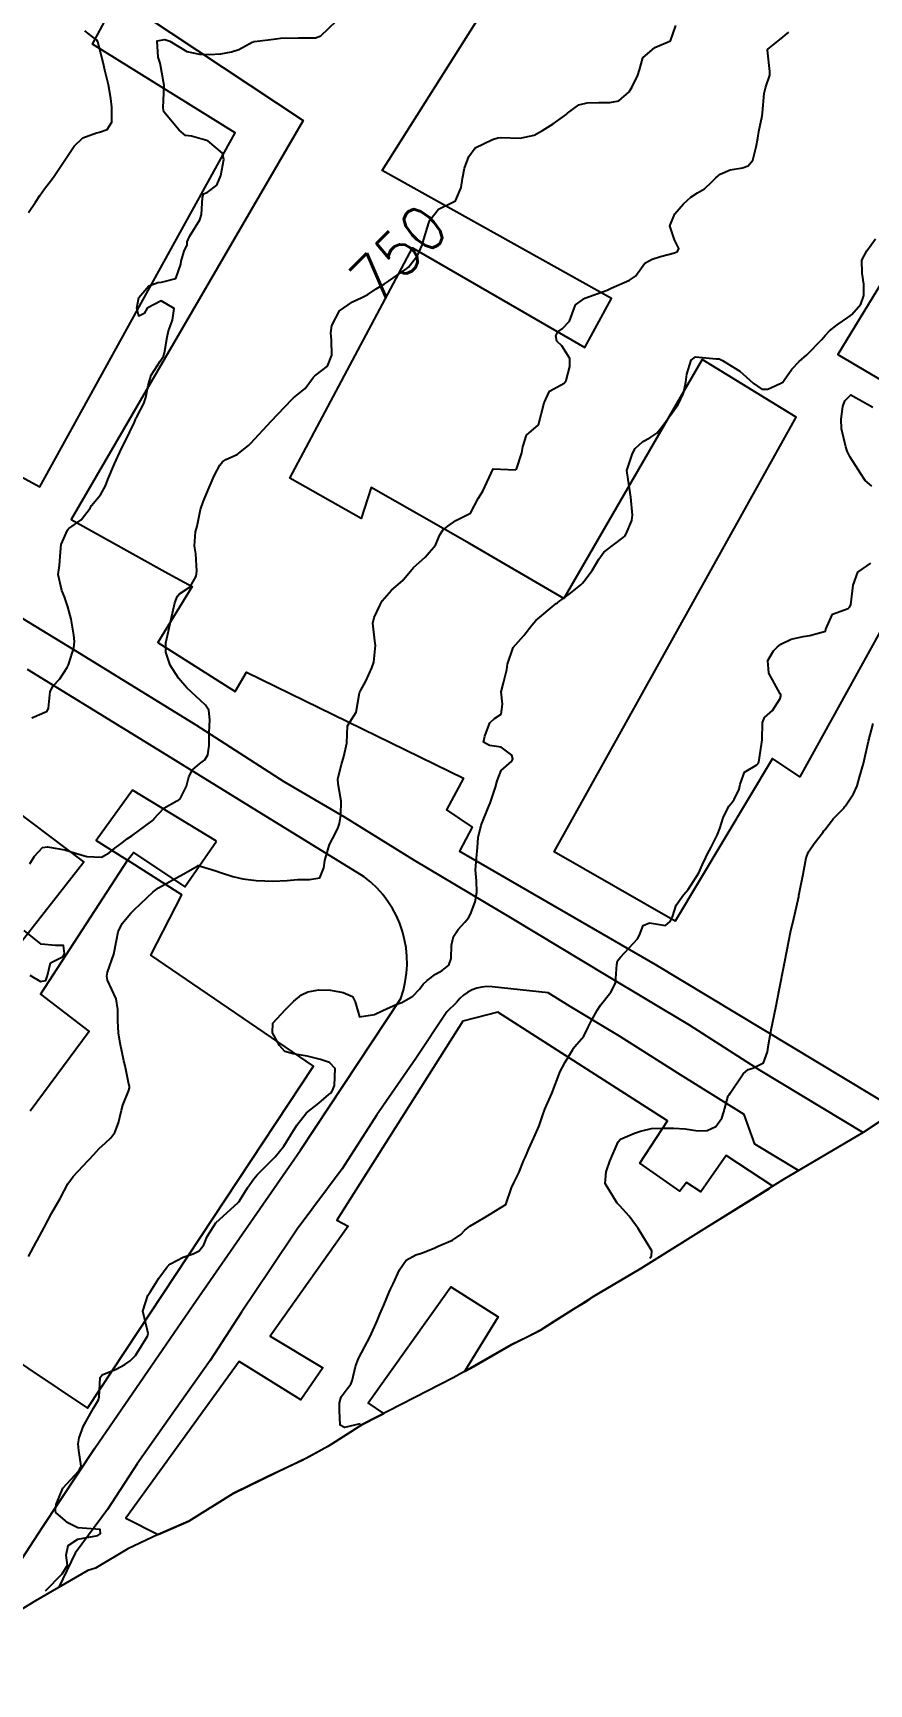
# Model space of a CAD drawing. Header units: metres. Extents: x 318500 to 325275, y 7408834 to 7428799.
# Drawn here: x 321309.1 to 321384.1, y 7415072.6 to 7415220.8 of the extents above; entities that cross this region are included whole.
import ezdxf
from ezdxf.enums import TextEntityAlignment as Align

# ---------------------------------------------------------------- set-up
doc = ezdxf.new("R2010")
doc.units = ezdxf.units.M
doc.header["$MEASUREMENT"] = 0
for name, color, linetype in [('Area', 45, 'Continuous'), ('Cotas', 45, 'Continuous'), ('Curvas de Nivel 1m', 11, 'Continuous'), ('Curvas de Nivel 5m', 15, 'Continuous'), ('Edificações', 30, 'Continuous'), ('Vias Primárias', 230, 'Continuous')]:
    doc.layers.add(name, color=color, linetype=linetype)
doc.styles.add('Style-STANDARD', font='STANDARD.shx')

msp = doc.modelspace()

# ---------------------------------------------------------------- linework, layer by layer
at = {"layer": 'Area'}
msp.add_lwpolyline([(321385.18, 7415123.18), (321383.6, 7415122.15), (321376.39, 7415117.88), (321363.64, 7415109.95), (321359.34, 7415107.38), (321358.67, 7415106.9), (321357.6, 7415106.28), (321355.84, 7415105.18), (321354.63, 7415104.39), (321353.45, 7415103.77), (321352.07, 7415103.11), (321347.82, 7415100.68), (321346.8, 7415100.13), (321338.68, 7415095.96), (321335.54, 7415093.95), (321333.26, 7415092.7), (321330.28, 7415091.32), (321327.05, 7415089.73), (321323.07, 7415087.26), (321320.32, 7415086.05), (321317.61, 7415084.76), (321314.69, 7415083.04), (321314.02, 7415082.83), (321309.32, 7415080.1), (321306.76, 7415078.54)], dxfattribs=at)
at = {"layer": 'Curvas de Nivel 1m', "flags": 128}
for points, elevation in [([(321308.7, 7415204.72), (321309.32, 7415205.65), (321309.72, 7415206.26), (321310.13, 7415206.85), (321310.74, 7415207.65), (321311, 7415207.99), (321311.18, 7415208.24), (321311.96, 7415209.43), (321312.48, 7415210.22), (321312.6, 7415210.4), (321312.78, 7415210.66), (321313.58, 7415211.42), (321314.8, 7415211.87), (321315.06, 7415211.93), (321315.74, 7415212.18), (321316.17, 7415212.82), (321316.16, 7415214.18), (321316.07, 7415214.94), (321315.87, 7415216.18), (321315.55, 7415217.5), (321315.38, 7415218.19), (321314.91, 7415220.04), (321314.81, 7415220.19), (321313.75, 7415221.04)], 748), ([(321308.7, 7415111), (321309.35, 7415112.24), (321309.47, 7415112.46), (321310.11, 7415113.61), (321310.43, 7415114.23), (321310.79, 7415114.93), (321311.52, 7415116.22), (321312.22, 7415117.53), (321312.7, 7415118.2), (321313.56, 7415119.12), (321314.56, 7415120.18), (321315.04, 7415120.71), (321315.59, 7415121.22), (321316.08, 7415121.67), (321316.43, 7415122.15), (321316.77, 7415123), (321317.04, 7415124.15), (321317.17, 7415124.61), (321317.65, 7415125.84), (321317.74, 7415126.14), (321317.74, 7415126.23), (321317.66, 7415126.64), (321317.35, 7415128.14), (321317.25, 7415128.58), (321316.91, 7415130.15), (321316.77, 7415131.1), (321316.7, 7415132.15), (321316.72, 7415133.17), (321316.57, 7415134.15), (321315.78, 7415135.82), (321315.72, 7415136.16), (321315.79, 7415136.52), (321316.34, 7415138.15), (321316.59, 7415139.39), (321316.74, 7415140.15), (321317.09, 7415140.91), (321317.87, 7415141.84), (321318.02, 7415141.99), (321318.16, 7415142.14), (321319.89, 7415143.75), (321320.35, 7415144.1), (321321.91, 7415144.98), (321322.64, 7415145.35), (321323.82, 7415146.06), (321323.88, 7415146.1), (321323.92, 7415146.1), (321324.13, 7415146.06), (321325.5, 7415145.62), (321325.91, 7415145.49), (321327.02, 7415145.12), (321327.91, 7415144.9), (321329.13, 7415144.77), (321329.91, 7415144.72), (321330.63, 7415144.69), (321331.91, 7415144.76), (321332.83, 7415144.86), (321333.91, 7415144.86), (321334.83, 7415144.99), (321335.18, 7415145.91), (321335.27, 7415146.57), (321335.68, 7415147.9), (321335.76, 7415148.1), (321335.96, 7415148.5), (321336.44, 7415149.43), (321336.61, 7415149.89), (321336.73, 7415150.63), (321336.75, 7415151.89), (321336.47, 7415153.45), (321336.46, 7415153.89), (321336.77, 7415155.16), (321336.98, 7415155.89), (321337.27, 7415157.08), (321337.28, 7415157.88), (321337.32, 7415158.65), (321338.11, 7415159.87), (321338.4, 7415161.6), (321338.51, 7415161.86), (321338.95, 7415162.66), (321339.51, 7415163.85), (321339.67, 7415164.35), (321339.82, 7415165.85), (321339.76, 7415166.28), (321339.58, 7415167.86), (321339.72, 7415168.36), (321340.24, 7415169.51), (321340.42, 7415169.85), (321341.27, 7415170.82), (321342.27, 7415171.7), (321342.33, 7415171.76), (321342.38, 7415171.82), (321343.23, 7415172.87), (321344.3, 7415173.79), (321345.22, 7415174.87), (321345.61, 7415175.78), (321345.88, 7415176.22), (321346.33, 7415176.57), (321347.04, 7415177.06), (321348.35, 7415177.74), (321349.05, 7415179.05), (321349.46, 7415179.72), (321350.4, 7415181.71), (321352.4, 7415181.61), (321352.48, 7415181.69), (321352.97, 7415183.14), (321353.06, 7415183.68), (321353.38, 7415184.74), (321354.46, 7415185.66), (321354.96, 7415187.65), (321355.45, 7415188.69), (321356.5, 7415189.26), (321356.75, 7415189.39), (321356.93, 7415189.63), (321357.26, 7415190.89), (321357.28, 7415191.62), (321356.55, 7415192.75), (321356.1, 7415193.18), (321356.01, 7415193.64), (321356.19, 7415194.01), (321356.57, 7415194.27), (321357.23, 7415194.98), (321357.47, 7415195.62), (321357.79, 7415196.43), (321358.61, 7415197.02), (321359.03, 7415197.19), (321360.21, 7415197.59), (321360.62, 7415197.76), (321360.99, 7415197.94), (321362.63, 7415198.66), (321363.18, 7415199), (321363.55, 7415199.54), (321364.01, 7415200.18), (321364.65, 7415200.53), (321365.4, 7415200.78), (321366.66, 7415201.11), (321366.93, 7415201.23), (321367.06, 7415201.49), (321366.68, 7415202.27), (321366.26, 7415203.51), (321366.71, 7415204.61), (321367.47, 7415205.49), (321368.12, 7415206.09), (321368.74, 7415206.49), (321369.36, 7415206.84), (321370.01, 7415207.46), (321370.37, 7415207.84), (321370.76, 7415208.16), (321371.66, 7415208.54), (321372.77, 7415208.73), (321373.28, 7415208.9), (321373.7, 7415209.41), (321373.99, 7415210.6), (321374.13, 7415211.4), (321374.22, 7415211.98), (321374.52, 7415213.39), (321374.56, 7415213.67), (321374.72, 7415215.39), (321374.87, 7415215.99), (321375.21, 7415217.05), (321375.23, 7415217.39), (321375, 7415219.3), (321375.03, 7415219.39), (321376.09, 7415220.21), (321376.93, 7415220.91)], 751), ([(321309, 7415159.36), (321310.1, 7415159.83), (321310.37, 7415159.97), (321310.49, 7415160.24), (321310.62, 7415161.74), (321310.9, 7415162.23), (321311.51, 7415162.86), (321312.15, 7415163.88), (321312.27, 7415164.11), (321312.32, 7415164.22), (321312.75, 7415165.64), (321312.82, 7415166.21), (321312.76, 7415166.77), (321312.53, 7415168.22), (321312.23, 7415169.33), (321311.91, 7415170.22), (321311.67, 7415170.8), (321311.34, 7415172.23), (321311.48, 7415173.03), (321311.56, 7415174.23), (321311.62, 7415174.91), (321312.18, 7415176.22), (321312.24, 7415176.3), (321312.32, 7415176.36), (321313.41, 7415177.13), (321314.21, 7415178.19), (321314.35, 7415178.41), (321315.15, 7415179.39), (321315.59, 7415180.18), (321315.8, 7415180.75), (321316.4, 7415182.17), (321317.05, 7415183.54), (321317.35, 7415184.16), (321318.2, 7415185.9), (321318.29, 7415186.14), (321318.33, 7415186.26), (321318.45, 7415186.44), (321319.03, 7415187.57), (321319.23, 7415188.13), (321319.43, 7415189.2), (321319.71, 7415190.12), (321320.52, 7415191.39), (321320.81, 7415191.82), (321320.9, 7415192.11), (321321.12, 7415193.54), (321321.26, 7415194.1), (321321.62, 7415195.05), (321321.76, 7415196.1), (321320.6, 7415196.8), (321319.35, 7415196.13), (321319.06, 7415195.66), (321318.58, 7415195.43), (321318.41, 7415196.14), (321318.6, 7415197.08), (321319.48, 7415198.13), (321320.29, 7415198.44), (321320.62, 7415198.46), (321321.92, 7415198.8), (321322.37, 7415200.09), (321322.4, 7415200.34), (321322.66, 7415201.25), (321322.93, 7415201.82), (321322.94, 7415202.09), (321323.15, 7415202.56), (321324.08, 7415204.07), (321324.23, 7415204.53), (321324.31, 7415206.07), (321324.4, 7415206.39), (321324.73, 7415206.52), (321325.6, 7415207.18), (321325.95, 7415208.04), (321326.22, 7415209.49), (321326.1, 7415210.04), (321324.79, 7415211.15), (321323.31, 7415211.57), (321322.79, 7415211.64), (321322.2, 7415212.1), (321320.82, 7415213.76), (321320.78, 7415214.11), (321320.85, 7415216.11), (321320.51, 7415218.12), (321320.33, 7415218.67), (321320.25, 7415220.12), (321320.91, 7415220.25), (321321.36, 7415220.11), (321322.9, 7415219.16), (321324.04, 7415218.93), (321324.89, 7415218.91), (321325.96, 7415218.97), (321326.9, 7415219.15), (321327.58, 7415219.35), (321328.75, 7415220.01), (321328.87, 7415220.05), (321328.91, 7415220.06), (321328.97, 7415220.07), (321330.91, 7415220.32), (321331.3, 7415220.36), (321332.91, 7415220.39), (321334.46, 7415220.39), (321334.92, 7415220.59), (321336.33, 7415221.91)], 749), ([(321310.22, 7415081), (321311.72, 7415082.53), (321312.19, 7415083.31), (321312.07, 7415084.21), (321312.25, 7415085.06), (321313.11, 7415085.65), (321314.92, 7415085.96), (321315.12, 7415086.11), (321315.15, 7415086.16), (321315.13, 7415086.52), (321314.74, 7415086.55), (321313.13, 7415086.66), (321312.23, 7415087.1), (321311.15, 7415088.02), (321311.1, 7415088.22), (321311.1, 7415088.27), (321311.16, 7415088.74), (321311.76, 7415090.21), (321313.2, 7415091.77), (321313.41, 7415092.19), (321313.22, 7415093.59), (321313.16, 7415094.19), (321313.24, 7415094.75), (321313.63, 7415095.8), (321313.83, 7415096.18), (321314.51, 7415097.41), (321314.96, 7415098.16), (321315.02, 7415098.43), (321315.11, 7415100.16), (321315.31, 7415100.4), (321316.57, 7415100.9), (321317.33, 7415101.33), (321317.81, 7415101.66), (321318.3, 7415102.13), (321319.36, 7415103.86), (321319.42, 7415104.11), (321319.36, 7415104.37), (321318.95, 7415106.12), (321319.41, 7415107.51), (321319.65, 7415107.87), (321319.79, 7415108.1), (321320.4, 7415109.06), (321321.14, 7415110.08), (321321.29, 7415110.24), (321321.44, 7415110.34), (321322.57, 7415110.95), (321323.46, 7415111.25), (321324.01, 7415111.51), (321324.41, 7415112.05), (321324.71, 7415112.81), (321325.5, 7415114.03), (321327.52, 7415115.85), (321327.59, 7415115.93), (321327.62, 7415116), (321328.34, 7415117.19), (321328.91, 7415117.99), (321329.2, 7415118.34), (321329.56, 7415118.71), (321330.2, 7415119.34), (321330.82, 7415119.96), (321331.59, 7415120.92), (321332.22, 7415121.94), (321332.76, 7415122.79), (321333.63, 7415123.92), (321334.76, 7415124.79), (321335.65, 7415125.55), (321335.84, 7415125.71), (321335.98, 7415125.9), (321336.15, 7415126.37), (321336.21, 7415127.89), (321335.69, 7415128.43), (321334.9, 7415128.7), (321333.7, 7415129), (321332.44, 7415129.19), (321331.7, 7415129.41), (321331.21, 7415129.96), (321330.6, 7415131.09), (321330.61, 7415131.97), (321331.75, 7415133.19), (321332.51, 7415133.94), (321333.2, 7415134.5), (321333.77, 7415134.78), (321334.74, 7415134.94), (321335.78, 7415134.92), (321336.93, 7415134.72), (321337.77, 7415134.36), (321338.01, 7415133.87), (321338.41, 7415132.53), (321339.75, 7415132.72), (321340.5, 7415133.08), (321341.76, 7415133.65), (321342.18, 7415133.81), (321343.18, 7415134.38), (321343.78, 7415135.01), (321344.12, 7415135.45), (321344.46, 7415135.78), (321345.23, 7415136.34), (321345.8, 7415136.67), (321346.4, 7415137.16), (321346.61, 7415137.75), (321346.64, 7415138.95), (321346.82, 7415139.75), (321347.24, 7415140.35), (321347.86, 7415141.01), (321348.18, 7415141.42), (321348.35, 7415141.73), (321348.77, 7415142.84), (321348.93, 7415143.72), (321348.91, 7415144.72), (321348.82, 7415145.73), (321348.89, 7415146.77), (321348.99, 7415147.72), (321349.06, 7415148.63), (321349.31, 7415149.72), (321350, 7415151.42), (321350.11, 7415151.71), (321350.59, 7415153.13), (321350.76, 7415153.7), (321351.11, 7415154.63), (321352.06, 7415155.48), (321352.14, 7415155.59), (321352.15, 7415155.68), (321352.06, 7415156.01), (321351.12, 7415156.74), (321350.07, 7415156.87), (321349.53, 7415157.17), (321349.63, 7415157.72), (321349.75, 7415158.05), (321350.1, 7415158.9), (321350.5, 7415159.31), (321351.11, 7415159.7), (321351.23, 7415160.59), (321351.11, 7415161.7), (321351.33, 7415162.51), (321351.61, 7415163.7), (321351.67, 7415164.19), (321352.19, 7415165.69), (321353.14, 7415166.75), (321353.85, 7415167.67), (321354.22, 7415168.11), (321356.06, 7415169.63), (321356.18, 7415169.69), (321356.24, 7415169.73), (321357.33, 7415170.54), (321358.27, 7415171.31), (321358.41, 7415171.46), (321358.52, 7415171.61), (321359.29, 7415172.59), (321359.86, 7415173.59), (321360.31, 7415174.23), (321362.07, 7415175.55), (321362.21, 7415175.67), (321362.33, 7415175.89), (321362.83, 7415177.06), (321362.9, 7415177.54), (321362.76, 7415179.16), (321362.7, 7415179.55), (321362.4, 7415181.55), (321362.89, 7415183.08), (321363.15, 7415183.54), (321363.81, 7415184.16), (321364.44, 7415184.48), (321365.07, 7415184.9), (321365.57, 7415185.51), (321366.47, 7415186.74), (321366.99, 7415187.49), (321367.47, 7415188.51), (321367.69, 7415189.48), (321367.78, 7415190.22), (321368.15, 7415191.48), (321368.54, 7415191.78), (321370.41, 7415191.59), (321370.54, 7415191.58), (321370.68, 7415191.59), (321370.97, 7415191.44), (321372.53, 7415190.47), (321373.74, 7415189.4), (321374.5, 7415188.85), (321375.04, 7415188.85), (321376.16, 7415189.37), (321376.38, 7415189.5), (321376.51, 7415189.67), (321377.21, 7415190.67), (321377.86, 7415191.35), (321378.55, 7415191.93), (321379.88, 7415193.32), (321380.19, 7415193.69), (321380.57, 7415194.09), (321381.25, 7415194.63), (321382.21, 7415195.29), (321382.44, 7415195.45), (321382.59, 7415195.56), (321383.39, 7415196.49), (321383.65, 7415197.27), (321383.65, 7415198.3), (321383.5, 7415199.28), (321383.49, 7415200.44), (321383.92, 7415201.27), (321384.69, 7415202.36)], 752), ([(321384.39, 7415180.17), (321383.79, 7415180.66), (321383.4, 7415181.27), (321382.42, 7415182.75), (321382.16, 7415183.29), (321382.04, 7415183.69), (321381.66, 7415185.3), (321381.61, 7415186.16), (321381.78, 7415187.3), (321381.96, 7415187.83), (321382.5, 7415188.34), (321384.48, 7415187.26)], 753), ([(321338.45, 7415095.99), (321337.04, 7415095.65), (321336.66, 7415095.88), (321336.6, 7415097.21), (321336.6, 7415097.88), (321336.76, 7415098.41), (321337.3, 7415099.12), (321337.62, 7415099.55), (321337.74, 7415099.86), (321338.05, 7415101.14), (321338.32, 7415101.86), (321339.36, 7415103.84), (321339.97, 7415105.25), (321340.22, 7415105.83), (321340.58, 7415106.65), (321341.07, 7415107.82), (321341.18, 7415108.07), (321341.43, 7415108.57), (321341.99, 7415109.81), (321342.59, 7415110.67), (321343.46, 7415111.16), (321343.95, 7415111.3), (321345.1, 7415111.77), (321345.35, 7415111.89), (321345.47, 7415111.94), (321346.75, 7415112.48), (321347.49, 7415112.99), (321347.86, 7415113.37), (321348.3, 7415113.73), (321349.51, 7415114.44), (321351.52, 7415115.68), (321352.03, 7415117.19), (321352.27, 7415117.67), (321352.7, 7415118.53), (321353.15, 7415119.66), (321353.28, 7415119.97), (321353.59, 7415120.67), (321354.05, 7415121.65), (321354.52, 7415122.74), (321354.83, 7415123.64), (321355.04, 7415124.23), (321355.66, 7415125.63), (321356.41, 7415127.62), (321356.84, 7415128.46), (321357.55, 7415129.6), (321357.61, 7415129.7), (321357.71, 7415129.86), (321358.54, 7415130.78), (321358.91, 7415131.59), (321359.18, 7415132.15), (321359.76, 7415133.16), (321360.01, 7415133.58), (321360.95, 7415134.74), (321361.36, 7415135.56), (321361.49, 7415137.23), (321361.56, 7415137.55), (321361.82, 7415137.87), (321363.36, 7415139.53), (321363.53, 7415139.84), (321363.86, 7415140.72), (321364.43, 7415140.95), (321365.86, 7415140.72), (321366.29, 7415141.07), (321366.49, 7415141.49), (321366.83, 7415142.54), (321367.46, 7415143.48), (321367.9, 7415143.96), (321368.86, 7415145.46), (321369.19, 7415146.19), (321369.79, 7415147.44), (321369.85, 7415147.55), (321369.95, 7415147.75), (321370.52, 7415148.89), (321370.73, 7415149.43), (321371.02, 7415150.39), (321371.54, 7415151.42), (321371.75, 7415151.68), (321372.01, 7415152.04), (321372.47, 7415152.97), (321372.57, 7415153.41), (321372.95, 7415154.5), (321374.06, 7415155.15), (321374.18, 7415155.27), (321374.22, 7415155.39), (321374.48, 7415156.98), (321374.53, 7415157.39), (321374.55, 7415158.94), (321374.75, 7415159.38), (321375.47, 7415160.03), (321376.14, 7415161.09), (321376.2, 7415161.31), (321376.21, 7415161.37), (321376.2, 7415161.43), (321376.14, 7415161.53), (321375.12, 7415163.38), (321375.05, 7415164.51), (321375.56, 7415165.38), (321375.87, 7415165.7), (321376.2, 7415165.96), (321377.15, 7415166.41), (321378.21, 7415166.66), (321378.8, 7415166.74), (321380.22, 7415167.15), (321380.25, 7415167.28), (321380.26, 7415167.31), (321380.86, 7415168.67), (321382.24, 7415169.19), (321382.36, 7415169.29), (321382.48, 7415169.52), (321382.7, 7415171.28), (321383.12, 7415172.45), (321384.3, 7415173.26)], 753), ([(321364.46, 7415110.85), (321364.61, 7415111.08), (321364.62, 7415111.51), (321363.5, 7415113.38), (321363.41, 7415113.52), (321362.6, 7415114.62), (321361.75, 7415115.55), (321361.52, 7415115.79), (321360.44, 7415117.57), (321360.52, 7415118.62), (321360.86, 7415119.56), (321361.6, 7415121.3), (321361.83, 7415121.55), (321363.07, 7415122.07), (321363.61, 7415122.26), (321364.61, 7415122.51), (321365.62, 7415122.54), (321366.57, 7415122.53), (321367.62, 7415122.48), (321368.77, 7415122.29), (321369.61, 7415122.31), (321370.37, 7415122.69), (321370.92, 7415123.43), (321371.08, 7415123.99), (321371.49, 7415125.42), (321371.56, 7415125.53), (321371.66, 7415125.66), (321372.84, 7415127.4), (321373.27, 7415127.81), (321373.69, 7415127.93), (321374.66, 7415128.41), (321375, 7415129.37), (321375.09, 7415130), (321375.34, 7415131.37), (321375.76, 7415133.36), (321376.09, 7415135.06), (321376.15, 7415135.36), (321376.43, 7415136.74), (321376.55, 7415137.35), (321376.75, 7415138.43), (321376.93, 7415139.35), (321377.09, 7415140.11), (321377.39, 7415141.34), (321377.48, 7415141.74), (321377.81, 7415143.34), (321377.82, 7415143.42), (321377.91, 7415143.85), (321378.2, 7415145.34), (321378.48, 7415146.79), (321378.69, 7415147.33), (321379.21, 7415148.07), (321379.98, 7415149.07), (321380.08, 7415149.21), (321380.15, 7415149.31), (321380.95, 7415150.34), (321381.88, 7415151.29), (321381.93, 7415151.36), (321382, 7415151.45), (321382.74, 7415152.55), (321383.05, 7415153.27), (321383.26, 7415154.05), (321383.62, 7415155.27), (321384.08, 7415157.26), (321384.51, 7415158.84)], 754)]:
    msp.add_lwpolyline(points, dxfattribs=dict(at, elevation=elevation))
at = {"layer": 'Curvas de Nivel 5m', "elevation": 750, "flags": 128}
for points in [[(321308.82, 7415146.26), (321309.22, 7415146.96), (321309.94, 7415147.71), (321310.39, 7415147.79), (321311.94, 7415147.52), (321312.92, 7415147.23), (321313.93, 7415146.91), (321315.23, 7415146.87), (321315.94, 7415147.25), (321316.44, 7415147.66), (321317.1, 7415148.15), (321317.58, 7415148.52), (321317.96, 7415148.77), (321319.79, 7415150.11), (321319.89, 7415150.2), (321319.97, 7415150.32), (321320.83, 7415151.25), (321322, 7415151.9), (321322.13, 7415151.95), (321322.31, 7415152.08), (321322.87, 7415153.22), (321323.08, 7415154.07), (321323.4, 7415154.7), (321324.05, 7415155.22), (321324.51, 7415155.6), (321324.79, 7415156.05), (321324.91, 7415156.89), (321324.91, 7415158.05), (321324.97, 7415159.17), (321324.86, 7415160.05), (321324.58, 7415160.51), (321324.12, 7415160.91), (321322.9, 7415162.07), (321322.14, 7415162.92), (321321.39, 7415164.09), (321321.01, 7415165.27), (321321.01, 7415166.1), (321321.25, 7415167.14), (321321.46, 7415168.09), (321321.82, 7415169.67), (321321.97, 7415170.08), (321322.06, 7415170.27), (321322.25, 7415170.49), (321323.21, 7415171.12), (321323.73, 7415172.07), (321323.8, 7415172.54), (321323.7, 7415174.07), (321323.58, 7415174.79), (321323.69, 7415176.07), (321323.82, 7415176.58), (321324.13, 7415178.06), (321324.36, 7415178.74), (321324.9, 7415180.05), (321325.36, 7415181.08), (321325.87, 7415182.04), (321326.1, 7415182.34), (321326.41, 7415182.54), (321327.42, 7415183.01), (321328.43, 7415183.8), (321328.53, 7415183.91), (321328.63, 7415184.01), (321330.46, 7415185.98), (321332.31, 7415187.95), (321332.4, 7415188.04), (321332.48, 7415188.1), (321333.51, 7415188.93), (321334.27, 7415189.93), (321334.38, 7415190.07), (321334.51, 7415190.16), (321335.51, 7415190.93), (321335.92, 7415191.91), (321335.89, 7415193.25), (321335.82, 7415193.91), (321335.9, 7415194.58), (321336.59, 7415195.9), (321337.78, 7415196.71), (321338.61, 7415197.09), (321339.13, 7415197.35), (321339.88, 7415197.86), (321340.35, 7415198.13), (321340.62, 7415198.29), (321342.17, 7415199.36), (321342.64, 7415199.69), (321342.79, 7415199.82), (321343.61, 7415200.85), (321344.01, 7415201.8), (321344.16, 7415202.32), (321344.61, 7415203.79), (321344.7, 7415204.02), (321345.49, 7415205.01), (321346.72, 7415205.61), (321347, 7415205.77), (321347.53, 7415206.96), (321347.64, 7415207.76), (321347.82, 7415208.7), (321348.2, 7415209.75), (321348.79, 7415210.51), (321350.34, 7415211.26), (321350.8, 7415211.43), (321351.04, 7415211.46), (321352.8, 7415211.4), (321354.06, 7415211.67), (321354.55, 7415211.92), (321354.81, 7415212.08), (321355.79, 7415212.67), (321356.83, 7415213.44), (321356.94, 7415213.52), (321357.07, 7415213.63), (321358.08, 7415214.38), (321358.84, 7415214.55), (321359.86, 7415214.58), (321360.85, 7415214.58), (321361.67, 7415214.75), (321362.61, 7415215.55), (321362.86, 7415216), (321363.37, 7415217.05), (321363.53, 7415217.54), (321363.83, 7415218.61), (321364.91, 7415219.53), (321366.31, 7415220.12), (321366.8, 7415221.5)], [(321308.81, 7415136.25), (321309.78, 7415135.71), (321310.23, 7415135.79), (321310.39, 7415136.23), (321310.66, 7415137.37), (321311.81, 7415137.94), (321311.92, 7415138.22), (321311.82, 7415138.92), (321311.11, 7415138.93), (321309.82, 7415139.05), (321308.3, 7415140.26)]]:
    msp.add_lwpolyline(points, dxfattribs=at)
at = {"layer": 'Edificações'}
for points in [[(321388.53, 7415173.27), (321377.9, 7415154.07), (321375.45, 7415155.72), (321366.74, 7415141.12), (321355.86, 7415147.32), (321377.59, 7415186.35), (321369.16, 7415191.54), (321356.72, 7415170.08), (321348.28, 7415175.01), (321339.44, 7415180.05), (321338.54, 7415177.24), (321332.14, 7415180.86), (321343.15, 7415201.55), (321358.63, 7415192.59), (321361, 7415197), (321340.42, 7415208.48), (321353.86, 7415229.76)], [(321295.58, 7415187.77), (321309.71, 7415180.11), (321327.25, 7415211.87), (321314.43, 7415219.83), (321316.67, 7415224.06), (321333.34, 7415212.99), (321312.53, 7415177.16), (321321.22, 7415172.31), (321323.38, 7415171.16), (321320.31, 7415166.13), (321327.23, 7415161.73), (321328.24, 7415163.46), (321347.74, 7415153.94), (321346.19, 7415151.1), (321348.52, 7415149.55), (321347.38, 7415147.39), (321364.9, 7415137.24), (321386.79, 7415124.06)], [(321301.13, 7415130.45), (321313.65, 7415146.44), (321305.95, 7415152.23)], [(321273.66, 7415124.43), (321313.98, 7415097.4), (321313.98, 7415097.4), (321334.28, 7415128.11), (321319.66, 7415138.06), (321322.46, 7415143.49), (321317.56, 7415146.6), (321309.78, 7415134.56), (321314.14, 7415131.22), (321308.83, 7415124.05)]]:
    msp.add_lwpolyline(points, dxfattribs=at)
for points in [[(321387.59, 7415202.25), (321381.32, 7415191.98), (321387.17, 7415188.53), (321392.13, 7415197.27), (321390.13, 7415198.58), (321391.24, 7415200.16), (321387.59, 7415202.25)], [(321325.55, 7415148.29), (321318.01, 7415152.87), (321314.75, 7415148.36), (321317.56, 7415146.6), (321318.11, 7415147.27), (321322.72, 7415144.18), (321325.55, 7415148.29)], [(321375.49, 7415117.33), (321371.3, 7415120.07), (321369.04, 7415116.81), (321367.74, 7415117.64), (321367.15, 7415116.89), (321363.54, 7415119.4), (321366.05, 7415123.19), (321350.8, 7415132.94), (321347.66, 7415132.14), (321336.37, 7415114.28), (321337.37, 7415113.74), (321330.38, 7415103.86), (321335.11, 7415101.03), (321333.14, 7415098.14), (321327.61, 7415101.58), (321317.41, 7415087.53), (321320.32, 7415086.05), (321323.07, 7415087.26), (321327.05, 7415089.73), (321330.91, 7415091.62), (321333.89, 7415093.05), (321335.89, 7415094.18), (321338.68, 7415095.96), (321340.09, 7415096.69), (321340.57, 7415096.93), (321339.17, 7415097.89), (321346.59, 7415108.29), (321350.83, 7415105.61), (321347.82, 7415100.68), (321348.66, 7415101.15), (321352.07, 7415103.11), (321354.63, 7415104.39), (321357.6, 7415106.28), (321359.34, 7415107.38), (321363.64, 7415109.95), (321369.57, 7415113.64), (321371.66, 7415114.94), (321375.18, 7415117.13), (321375.49, 7415117.33)]]:
    msp.add_lwpolyline(points, close=True, dxfattribs=at)
at = {"layer": 'Vias Primárias'}
for points in [[(321109.37, 7414841.13, 0), (321121.45, 7414845.47, -0.165445)], [(321303.26, 7415076.5), (321309.95, 7415086.72), (321314.63, 7415093.8), (321323.43, 7415106.6), (321333.1, 7415120.55), (321342.1, 7415134.17, 0.329195), (321338.81, 7415145.1), (321328.61, 7415151.37), (321321.11, 7415156.01), (321308.61, 7415163.71)], [(321377.8, 7415118.72), (321373.88, 7415121.09), (321372.93, 7415123.75), (321366.95, 7415127.47), (321361.72, 7415130.78), (321357.31, 7415133.46), (321355.33, 7415134.68), (321350.29, 7415135.22, 0.267441), (321347.11, 7415133.82), (321346.24, 7415132.98), (321343.46, 7415128.78), (321339.94, 7415123.74), (321336.84, 7415118.89), (321332.81, 7415113.47), (321330.37, 7415109.86), (321327.81, 7415106.03), (321325, 7415101.67), (321321.78, 7415097.16), (321318.44, 7415092.39), (321315.78, 7415088.31), (321312.87, 7415084.39), (321311.42, 7415081.32)]]:
    msp.add_lwpolyline(points, format="xyb", dxfattribs=at)
msp.add_lwpolyline([(321303.86, 7415170.87), (321313.43, 7415165.09), (321323.7, 7415158.72), (321331.61, 7415153.64), (321337.07, 7415150.44), (321343.29, 7415146.59), (321352.09, 7415141.35), (321360.54, 7415136.27), (321367.99, 7415131.82), (321374.31, 7415127.75), (321383.6, 7415122.15)], dxfattribs=at)

# ---------------------------------------------------------------- texts
at = {"layer": 'Cotas', "style": 'Style-STANDARD'}
msp.add_text('750', height=4, rotation=44.8816, dxfattribs=at).set_placement((321341.89, 7415201.08, 750), align=Align.MIDDLE_CENTER)

doc.saveas('drawing.dxf')
